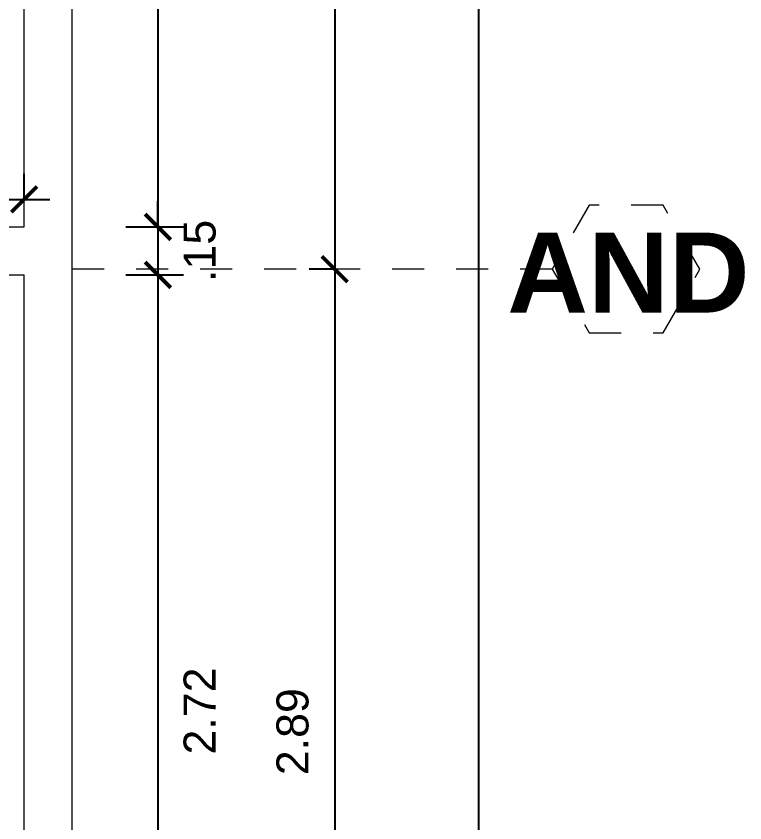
# Model space of a CAD drawing. Header units: millimetres. Extents: x -59 to 123, y 54 to 155.
# Drawn here: x -32.483 to -30.207, y 143.495 to 146.016 of the extents above; entities that cross this region are included whole.
import ezdxf

# ---------------------------------------------------------------- set-up
doc = ezdxf.new("R2010")
doc.units = ezdxf.units.MM
for name, pattern in [('ACAD_ISO02W100', [15, 12, -3]), ('CONTINUA', [0]), ('DASHED', [0.75, 0.5, -0.25])]:
    doc.linetypes.add(name, pattern=pattern)
doc.layers.get('0').update_dxf_attribs({"lineweight": 9})
doc.layers.get('Defpoints').update_dxf_attribs({"lineweight": 0})
doc.layers.add('A-COT', color=8, linetype='Continuous')
doc.layers.add('EJES', color=6, linetype='ACAD_ISO02W100', lineweight=5)
doc.layers.add('MUROS', color=7, linetype='Continuous', lineweight=80)
doc.styles.add('STILUS', font='arial.ttf')
doc.styles.add('style1', font='arial.ttf', dxfattribs={"height": 0.1})
doc.dimstyles.new('luis1', dxfattribs={"dimtxt": 0.1, "dimasz": 0.08, "dimexe": 0.08, "dimexo": 0.08, "dimgap": 0.08, "dimtad": 2, "dimzin": 4, "dimdsep": 46, "dimtxsty": 'style1', "dimblk": 'ARCHTICK', "dimcen": 2, "dimdle": 0.08, "dimclrd": 256, "dimclre": 256, "dimclrt": 256, "dimadec": 0, "dimazin": 1, "dimtfac": 1, "dimtix": 1, "dimtmove": 0, "dimatfit": 3, "dimfxl": 1, "dimtolj": 1, "dimarcsym": 0})

# ---------------------------------------------------------------- blocks, each defined once
blk = doc.blocks.new('_ArchTick')
at = {"color": 0, "linetype": 'ByBlock', "const_width": 0.15}
blk.add_lwpolyline([(-0.5, -0.5), (0.5, 0.5)], dxfattribs=at)
blk = doc.blocks.new('*D315')
at = {"layer": 'A-COT', "linetype": 'Continuous', "lineweight": -2, "transparency": 16777216}
for p, q in [((-32.0405, 148.3123), (-32.0405, 145.2773)), ((-32.1405, 148.2323), (-31.9605, 148.2323)), ((-32.1405, 145.3573), (-31.9605, 145.3573))]:
    blk.add_line(p, q, dxfattribs=at)
at = {"layer": 'Defpoints', "color": 0, "linetype": 'CONTINUA', "transparency": 16777216}
for p in [(-32.3081, 148.2323), (-32.4581, 145.3573), (-32.0405, 145.3573)]:
    blk.add_point(p, dxfattribs=at)
at = {"layer": 'A-COT', "linetype": 'CONTINUA', "lineweight": -2, "transparency": 16777216, "xscale": 0.08, "yscale": 0.08, "zscale": 0.08}
for p, rotation in [((-32.0405, 148.2323), 90), ((-32.0405, 145.3573), 270)]:
    blk.add_blockref('_ArchTick', p, dxfattribs=dict(at, rotation=rotation))
at = {"layer": 'A-COT', "linetype": 'CONTINUA', "lineweight": 5, "transparency": 16777216, "insert": (-31.9095, 146.7948), "char_height": 0.1, "attachment_point": 5, "rotation": 90, "style": 'style1'}
blk.add_mtext('\\A1;2.88', dxfattribs=at)
blk = doc.blocks.new('*D316')
at = {"layer": 'A-COT', "linetype": 'Continuous', "lineweight": -2, "transparency": 16777216}
for p, q in [((-32.0405, 145.3573), (-32.0405, 145.4373)), ((-32.1405, 145.3573), (-31.9605, 145.3573)), ((-32.0405, 145.3573), (-32.0405, 145.2073)), ((-32.1405, 145.2073), (-31.9605, 145.2073)), ((-32.0405, 145.2073), (-32.0405, 145.1273))]:
    blk.add_line(p, q, dxfattribs=at)
at = {"layer": 'Defpoints', "color": 0, "linetype": 'CONTINUA', "transparency": 16777216}
for p in [(-32.4581, 145.3573), (-32.4581, 145.2073), (-32.0405, 145.2073)]:
    blk.add_point(p, dxfattribs=at)
at = {"layer": 'A-COT', "linetype": 'CONTINUA', "lineweight": -2, "transparency": 16777216, "xscale": 0.08, "yscale": 0.08, "zscale": 0.08}
for p, rotation in [((-32.0405, 145.3573), 270), ((-32.0405, 145.2073), 90)]:
    blk.add_blockref('_ArchTick', p, dxfattribs=dict(at, rotation=rotation))
at = {"layer": 'A-COT', "linetype": 'CONTINUA', "lineweight": 5, "transparency": 16777216, "insert": (-31.9095, 145.2823), "char_height": 0.1, "attachment_point": 5, "rotation": 90, "style": 'style1'}
blk.add_mtext('\\A1;.15', dxfattribs=at)
blk = doc.blocks.new('*D317')
at = {"layer": 'A-COT', "linetype": 'Continuous', "lineweight": -2, "transparency": 16777216}
for p, q in [((-32.0405, 145.2873), (-32.0405, 142.4023)), ((-32.1405, 145.2073), (-31.9605, 145.2073)), ((-32.1405, 142.4823), (-31.9605, 142.4823))]:
    blk.add_line(p, q, dxfattribs=at)
at = {"layer": 'Defpoints', "color": 0, "linetype": 'CONTINUA', "transparency": 16777216}
for p in [(-32.4581, 145.2073), (-32.4581, 142.4823), (-32.0405, 142.4823)]:
    blk.add_point(p, dxfattribs=at)
at = {"layer": 'A-COT', "linetype": 'CONTINUA', "lineweight": -2, "transparency": 16777216, "xscale": 0.08, "yscale": 0.08, "zscale": 0.08}
for p, rotation in [((-32.0405, 145.2073), 90), ((-32.0405, 142.4823), 270)]:
    blk.add_blockref('_ArchTick', p, dxfattribs=dict(at, rotation=rotation))
at = {"layer": 'A-COT', "linetype": 'CONTINUA', "lineweight": 5, "transparency": 16777216, "insert": (-31.9103, 143.8448), "char_height": 0.1, "attachment_point": 5, "rotation": 90, "style": 'style1'}
blk.add_mtext('\\A1;2.72', dxfattribs=at)
blk = doc.blocks.new('*D366')
at = {"layer": 'A-COT', "linetype": 'Continuous', "lineweight": -2, "transparency": 16777216}
for p, q in [((-35.7581, 145.4373), (-35.7581, 145.5232)), ((-32.4581, 145.4373), (-32.4581, 145.5232)), ((-35.8381, 145.4432), (-32.3781, 145.4432))]:
    blk.add_line(p, q, dxfattribs=at)
at = {"layer": 'Defpoints', "color": 0, "linetype": 'CONTINUA', "transparency": 16777216}
for p in [(-32.4581, 145.4432), (-35.7581, 145.3573), (-32.4581, 145.3573)]:
    blk.add_point(p, dxfattribs=at)
at = {"layer": 'A-COT', "linetype": 'CONTINUA', "lineweight": -2, "transparency": 16777216, "xscale": 0.08, "yscale": 0.08, "zscale": 0.08, "rotation": 180}
blk.add_blockref('_ArchTick', (-35.7581, 145.4432), dxfattribs=at)
at = {"layer": 'A-COT', "linetype": 'CONTINUA', "lineweight": -2, "transparency": 16777216, "xscale": 0.08, "yscale": 0.08, "zscale": 0.08}
blk.add_blockref('_ArchTick', (-32.4581, 145.4432), dxfattribs=at)
at = {"layer": 'A-COT', "linetype": 'CONTINUA', "lineweight": 5, "transparency": 16777216, "insert": (-34.1081, 145.5743), "char_height": 0.1, "attachment_point": 5, "style": 'style1'}
blk.add_mtext('\\A1;3.30', dxfattribs=at)
blk = doc.blocks.new('*D1216')
at = {"layer": 'A-COT', "linetype": 'Continuous', "lineweight": -2, "transparency": 16777216}
for p, q in [((-31.0389, 150.6123), (-31.0389, 131.4523)), ((-31.1389, 150.5323), (-30.9589, 150.5323)), ((-31.1389, 131.5323), (-30.9589, 131.5323))]:
    blk.add_line(p, q, dxfattribs=at)
at = {"layer": 'Defpoints', "color": 0, "linetype": 'CONTINUA', "transparency": 16777216}
for p in [(-32.3081, 150.5323), (-32.3081, 131.5323), (-31.0389, 131.5323)]:
    blk.add_point(p, dxfattribs=at)
at = {"layer": 'A-COT', "linetype": 'CONTINUA', "lineweight": -2, "transparency": 16777216, "xscale": 0.08, "yscale": 0.08, "zscale": 0.08}
for p, rotation in [((-31.0389, 150.5323), 90), ((-31.0389, 131.5323), 270)]:
    blk.add_blockref('_ArchTick', p, dxfattribs=dict(at, rotation=rotation))
at = {"layer": 'A-COT', "linetype": 'CONTINUA', "lineweight": 5, "transparency": 16777216, "insert": (-30.9078, 141.0323), "char_height": 0.1, "attachment_point": 5, "rotation": 90, "style": 'style1'}
blk.add_mtext('\\A1;19.00', dxfattribs=at)
blk = doc.blocks.new('*D1228')
at = {"layer": 'A-COT', "linetype": 'Continuous', "lineweight": -2, "transparency": 16777216}
for p, q in [((-31.4884, 147.4505), (-31.4884, 145.1455)), ((-31.4884, 147.3705), (-31.4084, 147.3705)), ((-31.4884, 145.2255), (-31.5684, 145.2255))]:
    blk.add_line(p, q, dxfattribs=at)
at = {"layer": 'Defpoints', "color": 0, "linetype": 'CONTINUA', "transparency": 16777216}
for p in [(-31.5577, 147.3705), (-31.4884, 145.2255), (-31.4884, 145.2255)]:
    blk.add_point(p, dxfattribs=at)
at = {"layer": 'A-COT', "linetype": 'CONTINUA', "lineweight": -2, "transparency": 16777216, "xscale": 0.08, "yscale": 0.08, "zscale": 0.08}
for p, rotation in [((-31.4884, 147.3705), 90), ((-31.4884, 145.2255), 270)]:
    blk.add_blockref('_ArchTick', p, dxfattribs=dict(at, rotation=rotation))
at = {"layer": 'A-COT', "linetype": 'CONTINUA', "lineweight": 5, "transparency": 16777216, "insert": (-31.3574, 146.298), "char_height": 0.1, "attachment_point": 5, "rotation": 90, "style": 'style1'}
blk.add_mtext('\\A1;2.15', dxfattribs=at)
blk = doc.blocks.new('*D1229')
at = {"layer": 'A-COT', "linetype": 'Continuous', "lineweight": -2, "transparency": 16777216}
for p, q in [((-31.4884, 145.3055), (-31.4884, 142.2547)), ((-31.4884, 145.2255), (-31.5684, 145.2255)), ((-31.5884, 142.3347), (-31.4084, 142.3347))]:
    blk.add_line(p, q, dxfattribs=at)
at = {"layer": 'Defpoints', "color": 0, "linetype": 'CONTINUA', "transparency": 16777216}
for p in [(-31.4884, 145.2255), (-31.8877, 142.3347), (-31.4884, 142.3347)]:
    blk.add_point(p, dxfattribs=at)
at = {"layer": 'A-COT', "linetype": 'CONTINUA', "lineweight": -2, "transparency": 16777216, "xscale": 0.08, "yscale": 0.08, "zscale": 0.08}
for p, rotation in [((-31.4884, 145.2255), 90), ((-31.4884, 142.3347), 270)]:
    blk.add_blockref('_ArchTick', p, dxfattribs=dict(at, rotation=rotation))
at = {"layer": 'A-COT', "linetype": 'CONTINUA', "lineweight": 5, "transparency": 16777216, "insert": (-31.6195, 143.7801), "char_height": 0.1, "attachment_point": 5, "rotation": 90, "style": 'style1'}
blk.add_mtext('\\A1;2.89', dxfattribs=at)

msp = doc.modelspace()

# ---------------------------------------------------------------- linework, layer by layer
at = {"layer": 'EJES', "linetype": 'DASHED', "lineweight": 5, "ltscale": 1.5}
msp.add_line((-32.3081, 139.9263), (-32.3081, 151.8941), dxfattribs=at)
at = {"layer": 'EJES', "lineweight": 5, "ltscale": 0.003}
msp.add_line((-30.8087, 145.2255), (-32.3096, 145.2255), dxfattribs=at)
msp.add_lwpolyline([(-30.4629, 145.0259), (-30.3476, 145.2255), (-30.4629, 145.4251), (-30.6934, 145.4251), (-30.8087, 145.2255), (-30.6934, 145.0259)], close=True, dxfattribs=at)
at = {"layer": 'MUROS', "lineweight": 5}
for p, q in [((-32.3081, 142.3323), (-32.3081, 148.2323)), ((-32.4581, 142.4823), (-32.4581, 145.2073))]:
    msp.add_line(p, q, dxfattribs=at)
at = {"layer": 'MUROS', "linetype": 'CONTINUA', "lineweight": 5}
for p, q in [((-32.4581, 145.3573), (-32.4581, 148.0823)), ((-35.7581, 145.3573), (-32.4581, 145.3573)), ((-35.7581, 145.2073), (-32.4581, 145.2073))]:
    msp.add_line(p, q, dxfattribs=at)

# ---------------------------------------------------------------- texts
at = {"layer": 'EJES', "lineweight": 5, "insert": (-30.5711, 145.3396), "char_height": 0.25, "width": 0.015384, "attachment_point": 2, "style": 'STILUS'}
msp.add_mtext('{\\fArial|b1|i0|c0|p34;AND}', dxfattribs=at)

# ---------------------------------------------------------------- dimensions: what is measured, and where the dimension line sits
at = {"layer": 'A-COT', "linetype": 'CONTINUA', "lineweight": 5}
for base, p1, p2, override, picture, middle in [((-31.0389, 131.5323), (-32.3081, 150.5323), (-32.3081, 131.5323), {"dimfxl": 0.1, "dimfxlon": 1, "dimarcsym": 2}, '*D1216', (-30.9078, 141.0323)), ((-32.0405079, 145.35728083), (-32.30813885, 148.23228084), (-32.45813885, 145.35728083), {"dimtmove": 1, "dimfxl": 0.1, "dimfxlon": 1, "dimarcsym": 2}, '*D315', (-31.9094506, 146.79478083)), ((-31.48843, 145.22549), (-31.55769, 147.37054), (-31.48843, 145.22549), {"dimtmove": 1, "dimfxl": 0.1, "dimfxlon": 1, "dimarcsym": 2}, '*D1228', (-31.35737, 146.29801)), ((-32.0405, 145.2073), (-32.4581, 145.3573), (-32.4581, 145.2073), {"dimtmove": 1, "dimfxl": 0.1, "dimfxlon": 1, "dimarcsym": 2}, '*D316', (-31.9095, 145.2823)), ((-32.0405079, 142.48228084), (-32.45813885, 145.20728083), (-32.45813885, 142.48228084), {"dimtmove": 1, "dimfxl": 0.1, "dimfxlon": 1, "dimarcsym": 2}, '*D317', (-31.91030326, 143.84478084)), ((-31.4884, 142.3347), (-31.4884, 145.2255), (-31.8877, 142.3347), {"dimtmove": 1, "dimfxl": 0.1, "dimfxlon": 1, "dimarcsym": 2}, '*D1229', (-31.6195, 143.7801))]:
    dim = msp.add_linear_dim(base=base, p1=p1, p2=p2, angle=90, dimstyle='luis1', override=override, dxfattribs=at)
    dim.commit()
    dim.dimension.update_dxf_attribs({"geometry": picture, "text_midpoint": middle})
dim = msp.add_linear_dim(base=(-32.4581, 145.4432), p1=(-35.7581, 145.3573), p2=(-32.4581, 145.3573), dimstyle='luis1', override={"dimfxl": 0.1, "dimfxlon": 1, "dimarcsym": 2}, dxfattribs=at)
dim.commit()
dim.dimension.update_dxf_attribs({"geometry": '*D366', "text_midpoint": (-34.1081, 145.5743)})

doc.saveas('drawing.dxf')
